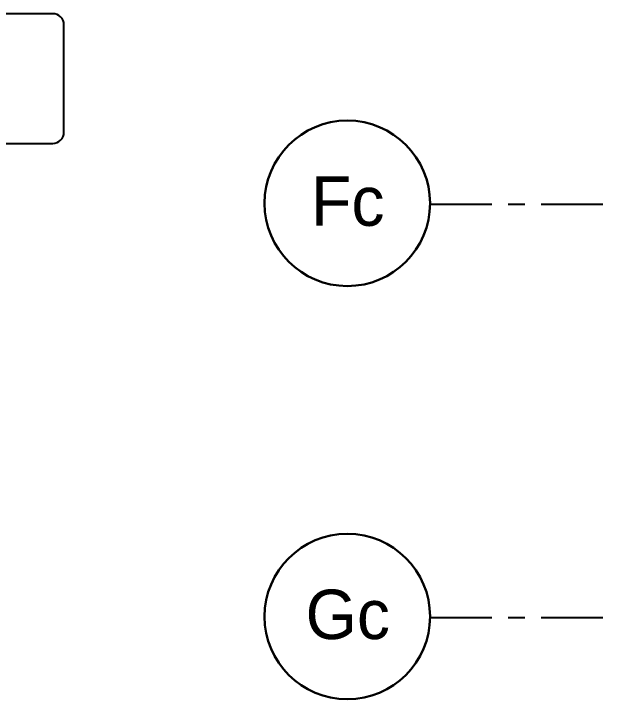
# Model space of a CAD drawing. Extents: x 308 to 787, y -199 to -146.
# Drawn here: x 318.027 to 321.631, y -178.064 to -173.9 of the extents above; entities that cross this region are included whole.
import ezdxf

# ---------------------------------------------------------------- set-up
doc = ezdxf.new("R2010")
doc.units = 0
doc.header["$LTSCALE"] = 0.5
doc.header["$MEASUREMENT"] = 0
doc.linetypes.add('AXES2', pattern=[1.125, 0.75, -0.125, 0.125, -0.125])
for name, color, linetype in [('A05-AXES', 13, 'AXES2'), ('A19-COTATIONS', 146, 'CONTINUOUS'), ('AXES', 6, 'AXES2'), ('CADRE-CART', 7, 'CONTINUOUS')]:
    doc.layers.add(name, color=color, linetype=linetype)
doc.styles.add('CGotH', font='GOTHIC.TTF')

msp = doc.modelspace()

# ---------------------------------------------------------------- linework, layer by layer
at = {"layer": 'A19-COTATIONS', "color": 242, "lineweight": 30, "ltscale": 10, "true_color": 0xcd2027}
for centre in [(320.0526, -175.0513), (320.0526, -177.5613)]:
    msp.add_circle(centre, 0.5026, dxfattribs=at)
at = {"layer": 'AXES', "color": 1}
for p, q in [((320.5552, -175.0563), (321.6313, -175.0563)), ((320.5552, -177.5663), (321.6313, -177.5663))]:
    msp.add_line(p, q, dxfattribs=at)
at = {"layer": 'CADRE-CART'}
msp.add_lwpolyline([(308.2192, -173.8996, 0.414214), (308.1516, -173.9672), (308.1516, -174.6199, 0.414214), (308.2192, -174.6876), (318.2638, -174.6876, 0.414214), (318.3314, -174.6199), (318.3314, -173.9672, 0.414214), (318.2639, -173.8996)], format="xyb", close=True, dxfattribs=at)

# ---------------------------------------------------------------- texts
at = {"layer": 'A05-AXES', "color": 1, "ltscale": 0.5, "char_height": 0.3, "width": 0.384, "attachment_point": 2, "rotation": 0.0017, "line_spacing_factor": 1.032839, "style": 'CGotH'}
for s, insert in [('Fc', (320.0552, -174.888)), ('Gc', (320.0552, -177.398))]:
    msp.add_mtext(s, dxfattribs=dict(at, insert=insert))

doc.saveas('drawing.dxf')
